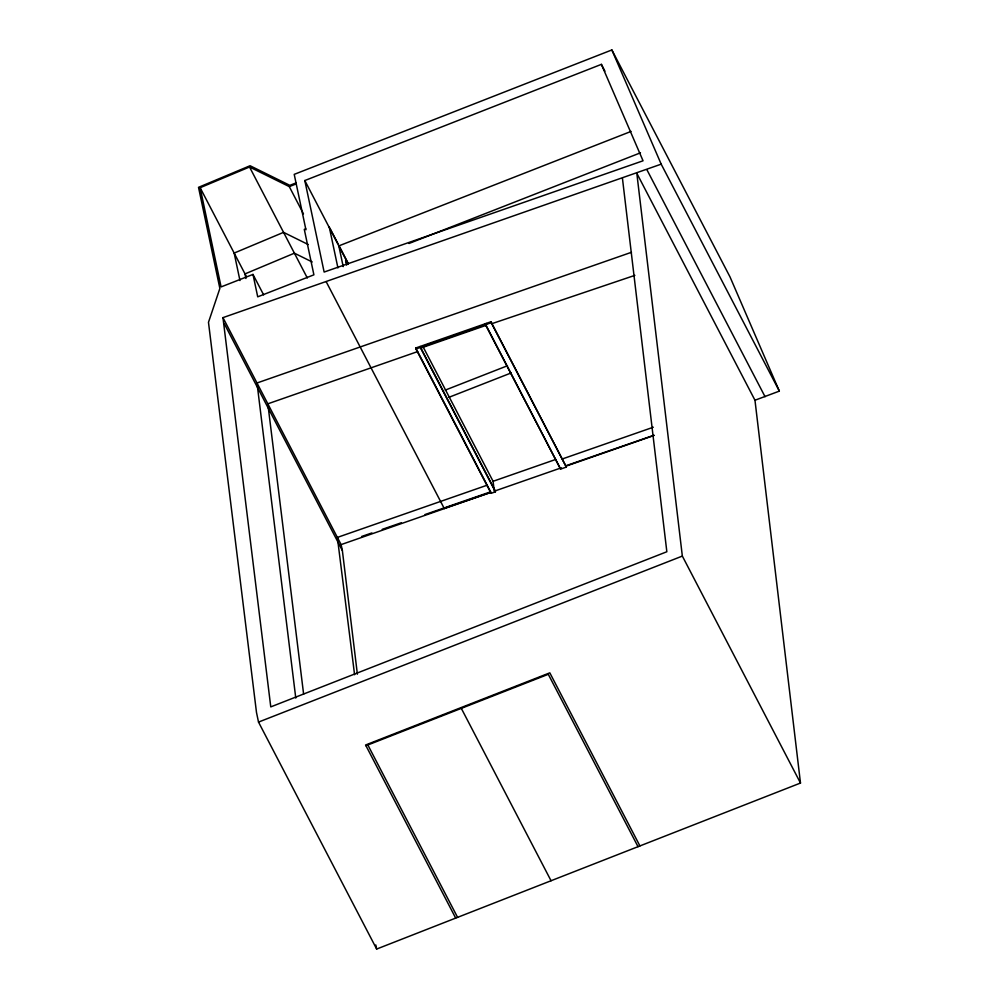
<?xml version="1.0" encoding="UTF-8"?>
<svg xmlns="http://www.w3.org/2000/svg" width="999" height="999" viewBox="0 0 999 999"><rect width="100%" height="100%" fill="white"/><g stroke="black" fill="none" stroke-linecap="round" stroke-linejoin="round"><path stroke-width="1.5" d="M263.624 294.842L252.984 274.425L221.091 286.913L200.137 187.712L249.538 166.995L289.285 186.613L303.459 213.848M296.029 182.929L289.835 185.352L250.062 165.734L198.514 187.337L219.867 288.436L208.479 322.302L256.493 712.487L258.516 722.09L376.66 949.05L800.486 783.041L754.969 400.237L779.345 391.121L730.007 276.91L611.863 49.95L294.218 174.363L305.931 229.782M289.285 186.613L296.228 183.891M601.386 64.361L643.044 160.789L324.138 272.053L304.807 180.532L601.386 64.361L604.932 71.166M305.719 228.821L304.295 229.383L313.898 274.825L257.717 296.828L252.984 274.425M631.068 131.418L338.823 245.891L343.206 266.621M408.991 243.481L640.471 152.822M622.439 178.297L666.845 551.748L270.766 706.892L222.964 317.632L661.188 164.161L779.345 391.121M445.254 390.109L507.467 365.746M448.988 397.29L511.201 372.927M258.516 722.09L682.342 556.081L636.813 173.277L754.969 400.237M365.959 745.716L548.289 674.3L638.024 846.677M420.067 346.491L495.217 490.859L495.417 491.82L491.096 493.331L415.946 348.963L491.208 322.702L566.358 467.07L560.589 469.08L485.439 324.712M631.493 252.285L256.993 382.992L295.779 698.064M415.946 348.963L415.746 348.002L490.996 321.753L566.358 467.07M423.339 346.203L442.17 339.635M452.297 336.101L466.783 331.044M476.923 327.51L485.614 324.475L485.239 323.751M485.814 325.437L420.641 348.139L420.442 347.215M417.619 351.598L267.832 403.821L303.621 694.168M561.351 467.794L494.255 491.196L493.081 481.293L555.794 459.415M487.162 485.189L337.375 537.412L354.583 674.737M562.412 458.928L653.296 427.222M222.964 317.632L341.109 544.605L490.896 492.37L491.096 493.331M566.158 466.108L654.108 435.427M361.563 536.513L371.89 532.942M382.217 529.37L401.386 522.727M424.987 514.547L444.155 507.917L444.318 508.616L326.161 281.656M445.629 507.405L489.772 492.12M565.709 465.821L653.883 435.277M444.243 508.329L490.896 492.37L415.746 348.002M491.983 323.639L634.865 275.362M308.229 244.53L283.554 232.355L234.166 253.072L239.96 280.544M312.225 261.975L294.405 253.184L245.005 273.901L245.966 278.471M646.915 169.755L765.059 396.715M682.342 556.081L800.486 783.041M486.201 323.426L486.575 324.138M486.338 325.861L560.589 469.08M423.389 347.415L493.081 481.293M420.267 347.415L495.417 491.783M329.995 228.359L337.899 243.544M339.348 246.316L347.964 262.887M304.807 180.532L348.314 264.111M347.59 264.41L345.592 260.564L346.553 265.097M639.922 845.941L549.812 672.839L365.584 745.004L455.694 918.093M249.538 166.995L307.305 277.972M200.137 187.712L246.441 276.648M461.313 708.366L551.048 880.743M224.213 323.576L342.37 550.549L357.38 674.188M367.857 744.979L457.592 917.357M611.863 49.95L661.188 164.161M490.996 321.753L491.208 322.702M329.27 226.973L337.924 267.907M341.109 544.605L342.37 550.549M375.799 944.942L376.66 949.05"/></g></svg>
